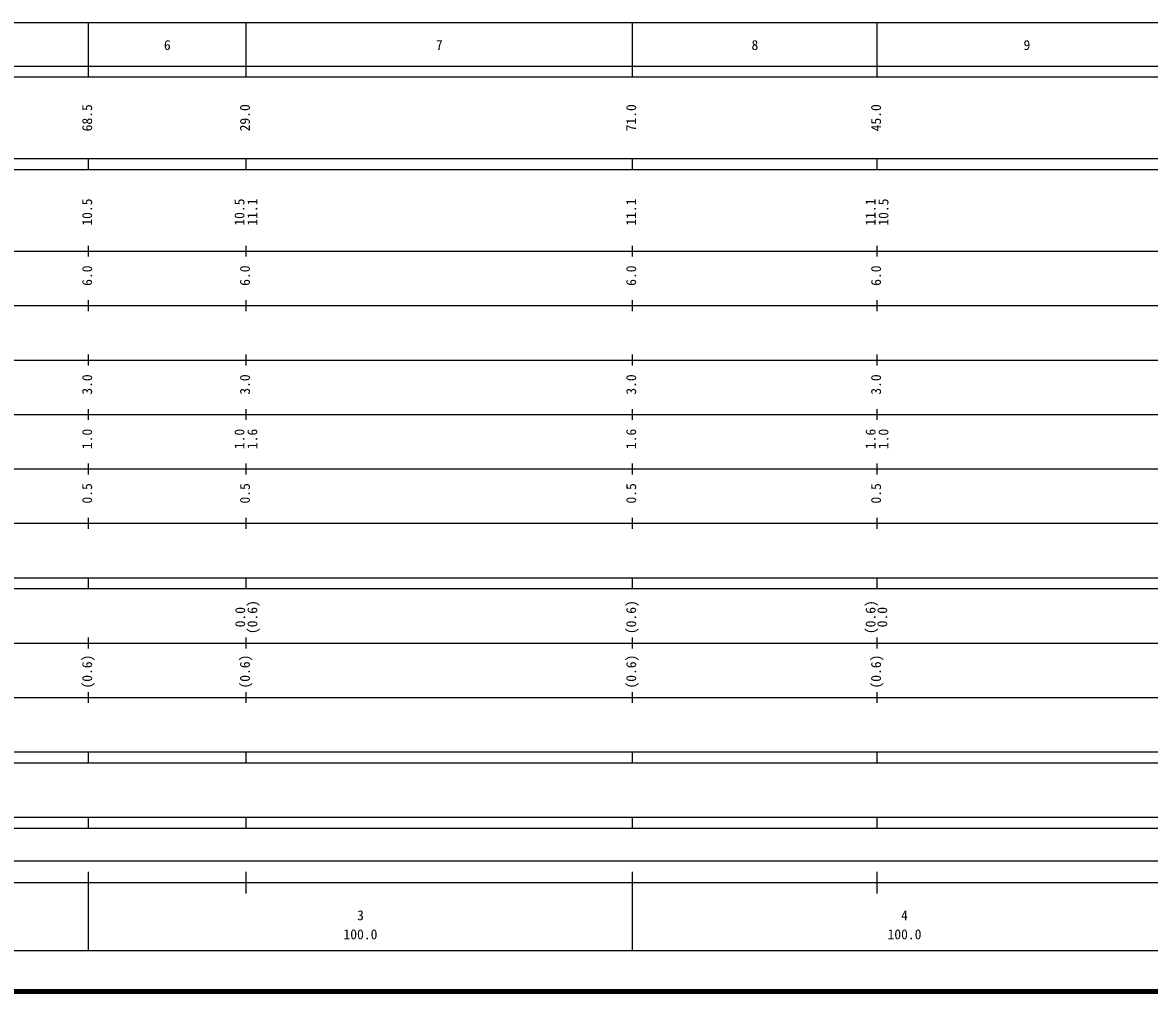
# Model space of a CAD drawing. Units: millimetres on the paper, enlarged 1000 times. Extents: x 40000 to 680000, y 20000 to 380000.
# Drawn here: x 255889 to 463026, y 20000 to 198000 of the extents above; entities that cross this region are included whole.
import ezdxf
from ezdxf.enums import TextEntityAlignment as Align

# ---------------------------------------------------------------- set-up
doc = ezdxf.new("R2010")
doc.units = ezdxf.units.MM
doc.header["$LTSCALE"] = 1000
doc.layers.add('M-TTL', color=2, linetype='Continuous', lineweight=140)
doc.layers.add('M-TTL-BAND', color=7, linetype='Continuous', lineweight=25)
doc.styles.add('ＭＳ ゴシック', font='')
doc.styles.get('ＭＳ ゴシック').set_extended_font_data('MS Gothic')

msp = doc.modelspace()

# ---------------------------------------------------------------- linework, layer by layer
at = {"layer": 'M-TTL'}
msp.add_line((40000, 20000), (680000, 20000), dxfattribs=at)
at = {"layer": 'M-TTL-BAND'}
for p, q in [((68000, 198000), (579000, 198000)), ((268000, 188000), (268000, 198000)), ((297000, 188000), (297000, 198000)), ((368000, 188000), (368000, 198000)), ((413000, 188000), (413000, 198000)), ((40000, 190000), (579000, 190000)), ((40000, 188000), (579000, 188000)), ((40000, 173000), (579000, 173000)), ((268000, 171000), (268000, 173000)), ((297000, 171000), (297000, 173000)), ((368000, 171000), (368000, 173000)), ((413000, 171000), (413000, 173000)), ((40000, 171000), (579000, 171000)), ((40000, 156000), (579000, 156000)), ((268000, 155000), (268000, 157000)), ((297000, 155000), (297000, 157000)), ((368000, 155000), (368000, 157000)), ((413000, 155000), (413000, 157000)), ((46000, 146000), (579000, 146000)), ((268000, 145000), (268000, 147000)), ((297000, 145000), (297000, 147000)), ((368000, 145000), (368000, 147000)), ((413000, 145000), (413000, 147000)), ((268000, 135000), (268000, 137000)), ((297000, 135000), (297000, 137000)), ((368000, 135000), (368000, 137000)), ((413000, 135000), (413000, 137000)), ((52000, 136000), (579000, 136000)), ((268000, 125000), (268000, 127000)), ((297000, 125000), (297000, 127000)), ((368000, 125000), (368000, 127000)), ((413000, 125000), (413000, 127000)), ((46000, 126000), (579000, 126000)), ((52000, 116000), (579000, 116000)), ((268000, 115000), (268000, 117000)), ((297000, 115000), (297000, 117000)), ((368000, 115000), (368000, 117000)), ((413000, 115000), (413000, 117000)), ((46000, 106000), (579000, 106000)), ((268000, 105000), (268000, 107000)), ((297000, 105000), (297000, 107000)), ((368000, 105000), (368000, 107000)), ((413000, 105000), (413000, 107000)), ((40000, 96000), (579000, 96000)), ((268000, 94000), (268000, 96000)), ((297000, 94000), (297000, 96000)), ((368000, 94000), (368000, 96000)), ((413000, 94000), (413000, 96000)), ((40000, 94000), (579000, 94000)), ((268000, 83000), (268000, 85000)), ((297000, 83000), (297000, 85000)), ((368000, 83000), (368000, 85000)), ((413000, 83000), (413000, 85000)), ((49000, 84000), (579000, 84000)), ((268000, 73000), (268000, 75000)), ((297000, 73000), (297000, 75000)), ((368000, 73000), (368000, 75000)), ((413000, 73000), (413000, 75000)), ((40000, 74000), (579000, 74000)), ((40000, 64000), (579000, 64000)), ((268000, 62000), (268000, 64000)), ((297000, 62000), (297000, 64000)), ((368000, 62000), (368000, 64000)), ((413000, 62000), (413000, 64000)), ((40000, 62000), (579000, 62000)), ((40000, 52000), (579000, 52000)), ((268000, 50000), (268000, 52000)), ((297000, 50000), (297000, 52000)), ((368000, 50000), (368000, 52000)), ((413000, 50000), (413000, 52000)), ((40000, 50000), (579000, 50000)), ((71000, 44000), (565000, 44000)), ((268000, 27500), (268000, 42000)), ((297000, 38000), (297000, 42000)), ((368000, 27500), (368000, 42000)), ((413000, 38000), (413000, 42000)), ((40000, 40000), (579000, 40000)), ((68000, 27500), (579000, 27500))]:
    msp.add_line(p, q, dxfattribs=at)

# ---------------------------------------------------------------- texts
at = {"layer": 'M-TTL-BAND', "style": 'ＭＳ ゴシック'}
for s, p in [('6', (282500, 192405)), ('7', (332500, 192405)), ('8', (390500, 192405)), ('9', (440500, 192405)), ('3', (318000, 32523)), ('4', (418000, 32523)), ('100.0', (318000, 29033)), ('100.0', (418000, 29033))]:
    msp.add_text(s, height=1833, dxfattribs=at).set_placement(p, align=Align.BOTTOM_CENTER)
for s, p in [('68.5', (269223, 180500)), ('29.0', (298223, 180500)), ('71.0', (369223, 180500)), ('45.0', (414223, 180500)), ('10.5', (269223, 163174)), ('10.5', (297223, 163174)), ('11.1', (299593, 163174)), ('11.1', (369223, 163174)), ('11.1', (413223, 163174)), ('10.5', (415593, 163174)), ('6.0', (269223, 151500)), ('6.0', (298223, 151500)), ('6.0', (369223, 151500)), ('6.0', (414223, 151500)), ('3.0', (269223, 131500)), ('3.0', (298223, 131500)), ('3.0', (369223, 131500)), ('3.0', (414223, 131500)), ('1.0', (269223, 121500)), ('1.0', (297223, 121500)), ('1.6', (299593, 121500)), ('1.6', (369223, 121500)), ('1.6', (413223, 121500)), ('1.0', (415593, 121500)), ('0.5', (269223, 111500)), ('0.5', (298223, 111500)), ('0.5', (369223, 111500)), ('0.5', (414223, 111500)), ('(0.6)', (299593, 88764)), ('(0.6)', (369223, 88764)), ('(0.6)', (413223, 88764)), ('0.0', (297357, 88764)), ('0.0', (415375, 88764)), ('(0.6)', (269223, 78764)), ('(0.6)', (298223, 78764)), ('(0.6)', (369223, 78764)), ('(0.6)', (414223, 78764))]:
    msp.add_text(s, height=1833, rotation=90, dxfattribs=at).set_placement(p, align=Align.BOTTOM_CENTER)

doc.saveas('drawing.dxf')
